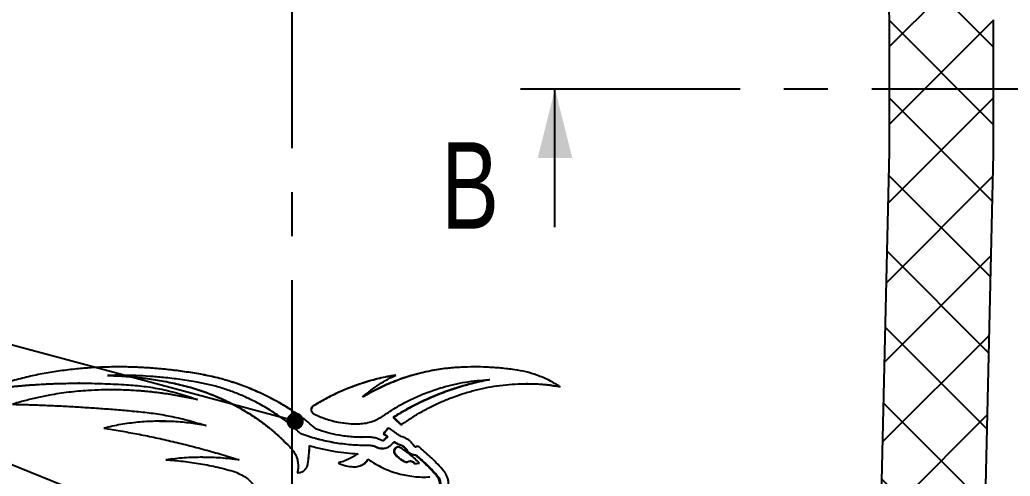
# Model space of a CAD drawing. Header units: millimetres. Extents: x 8 to 871, y 8 to 585.
# Drawn here: x 719 to 776.3, y 300 to 326.3 of the extents above; entities that cross this region are included whole.
import ezdxf

# ---------------------------------------------------------------- set-up
doc = ezdxf.new("R2010")
doc.units = ezdxf.units.MM
doc.linetypes.add('CENTERX2', pattern=[20.32, 12.7, -2.54, 2.54, -2.54])
for name, color, linetype in [('CENTERLINE', 4, 'CENTERX2'), ('HATCH', 3, 'Continuous'), ('TEXT', 2, 'Continuous')]:
    doc.layers.add(name, color=color, linetype=linetype)
doc.layers.add('OUTLINE', color=7, linetype='Continuous', lineweight=25)
doc.styles.add('SLDTEXTSTYLE0', font='TXT', dxfattribs={"width": 0.75})
doc.dimstyles.new('SLDDIMSTYLE19', dxfattribs={"dimtxt": 0.18, "dimasz": 1, "dimexe": 0, "dimexo": 0.0625, "dimgap": 0, "dimtad": 0, "dimtih": 1, "dimtoh": 1, "dimdec": 0, "dimrnd": 1e-09, "dimzin": 0, "dimdsep": 46, "dimtxsty": 'Standard', "dimblk1": 'DOT', "dimblk2": 'DOT', "dimsah": 1, "dimcen": 0.09, "dimadec": 0, "dimazin": 0, "dimtfac": 1, "dimtdec": 0, "dimtofl": 0, "dimtmove": 0, "dimatfit": 3, "dimldrblk": 'DOT', "dimfxl": 0, "dimfrac": 2, "dimtolj": 1, "dimtzin": 0, "dimarcsym": 0})

# ---------------------------------------------------------------- blocks, each defined once
blk = doc.blocks.new('_Dot')
at = {"color": 0, "linetype": 'ByBlock', "lineweight": -2}
blk.add_line((-0.5, 0), (-1, 0), dxfattribs=at)
at = {"color": 0, "linetype": 'ByBlock', "const_width": 0.5}
blk.add_lwpolyline([(-0.25, 0, 1), (0.25, 0, 1)], format="xyb", close=True, dxfattribs=at)

msp = doc.modelspace()

# ---------------------------------------------------------------- hatches: boundary and pattern name
at = {"layer": 'HATCH'}
h = msp.add_hatch(dxfattribs=at)
h.set_pattern_fill('NET', color=256, angle=45, style=0)
edge = h.paths.add_edge_path(flags=0)
edge.add_line((767.50475, 187.3352), (775.33169, 184.48644))
edge.add_line((775.33169, 184.48644), (775.33169, 202.4352))
edge.add_arc((749.3049, 202.4352), 26.02679, 0, 16.096265)
edge.add_line((774.31137, 209.65118), (773.19098, 213.53381))
edge.add_arc((779.41042, 215.32852), 6.47321, 178.672157, 196.096265, ccw=False)
edge.add_line((772.93895, 215.47853), (775.32873, 318.57789))
edge.add_arc((764.3049, 318.83342), 11.02679, 358.672157, 360)
edge.add_line((775.33169, 318.83342), (775.33169, 326.33342))
edge.add_arc((746.6049, 326.33342), 28.72679, 0, 39.813466)
edge.add_arc((773.64318, 348.87164), 6.47321, 187.491797, 219.813466, ccw=False)
edge.add_line((767.22523, 348.02763), (757.96477, 418.44576))
edge.add_arc((760.91259, 418.83342), 2.97321, 7.491797, 187.491797, ccw=False)
edge.add_line((763.86042, 419.22108), (763.9114, 418.83342))
edge.add_line((763.9114, 418.83342), (763.91259, 418.83342))
edge.add_arc((760.91259, 418.83342), 3, 0, 90)
edge.add_line((760.91259, 421.83342), (750.68633, 421.83342))
edge.add_line((750.68633, 421.83342), (750.88417, 421.59106))
edge.add_spline(control_points=[(750.88417, 421.59106), (750.9974, 421.45234), (751.10108, 421.30591), (751.28882, 420.99725), (751.37234, 420.83547), (751.5146, 420.50595), (751.57409, 420.33705), (751.66975, 419.99099), (751.70607, 419.81239), (751.7296, 419.63342)], knot_values=[0, 0, 0, 0, 0.25, 0.25, 0.5, 0.5, 0.75, 0.75, 1, 1, 1, 1], weights=[1, 1, 1, 1, 1, 1, 1, 1, 1, 1], degree=3, periodic=0)
edge.add_spline(control_points=[(751.7296, 419.63342), (752.55881, 413.32812), (753.38801, 407.02282), (754.21721, 400.71752), (756.16013, 385.94345), (758.10304, 371.16939), (760.04594, 356.39532), (760.34604, 354.11336), (760.64614, 351.83139), (760.94623, 349.54942)], knot_values=[0.03779897, 0.03779897, 0.03779897, 0.03779897, 0.05687774, 0.05687774, 0.05687774, 0.10158155, 0.10158155, 0.10158155, 0.1084864, 0.1084864, 0.1084864, 0.1084864], weights=[1, 1, 1, 1, 1, 1, 1, 1, 1, 1], degree=3, periodic=0)
edge.add_spline(control_points=[(760.94623, 349.54943), (761.17462, 347.81273), (761.62519, 346.09163), (762.27704, 344.46578), (762.60839, 343.6393), (762.99314, 342.83231), (763.4266, 342.05451), (763.86006, 341.27671), (764.34401, 340.525), (764.87257, 339.80843)], knot_values=[0, 0, 0, 0, 0.00525496, 0.00525496, 0.00525496, 0.00791067, 0.00791067, 0.00791067, 0.01056638, 0.01056638, 0.01056638, 0.01056638], weights=[1, 1, 1, 1, 1, 1, 1, 1, 1, 1], degree=3, periodic=0)
edge.add_spline(control_points=[(764.87257, 339.80844), (765.58268, 338.84576), (766.21768, 337.82665), (767.33099, 335.67069), (767.7945, 334.56236), (768.54204, 332.28961), (768.82625, 331.12484), (769.11373, 329.33366), (769.18585, 328.73053), (769.28113, 327.53088), (769.30475, 326.93179), (769.30475, 326.33342)], knot_values=[0, 0, 0, 0, 0.25, 0.25, 0.5, 0.5, 0.75, 0.75, 0.875, 0.875, 1, 1, 1, 1], weights=[1, 1, 1, 1, 1, 1, 1, 1, 1, 1, 1, 1], degree=3, periodic=0)
edge.add_line((769.30475, 326.33342), (769.30475, 318.83342))
edge.add_spline(control_points=[(769.30475, 318.83342), (769.30475, 318.81413), (769.30464, 318.79483), (769.30442, 318.77554), (769.30431, 318.76588), (769.30417, 318.75621), (769.304, 318.74655), (769.30383, 318.73688), (769.30363, 318.72722), (769.30341, 318.71755)], knot_values=[0, 0, 0, 0, 0.00005788, 0.00005788, 0.00005788, 0.00008688, 0.00008688, 0.00008688, 0.00011588, 0.00011588, 0.00011588, 0.00011588], weights=[1, 1, 1, 1, 1, 1, 1, 1, 1, 1], degree=3, periodic=0)
edge.add_line((769.30341, 318.71755), (766.90474, 215.2352))
edge.add_spline(control_points=[(766.90474, 215.2352), (766.89891, 214.98375), (766.90255, 214.73157), (766.92913, 214.22574), (766.95222, 213.97136), (767.05006, 213.2157), (767.1531, 212.71952), (767.29409, 212.23094)], knot_values=[0, 0, 0, 0, 0.25, 0.25, 0.5, 0.5, 1, 1, 1, 1], weights=[1, 1, 1, 1, 1, 1, 1, 1], degree=3, periodic=0)
edge.add_line((767.29409, 212.23094), (768.52069, 207.98024))
edge.add_spline(control_points=[(768.52069, 207.98024), (768.65162, 207.52653), (768.76641, 207.0681), (768.96224, 206.15049), (769.04365, 205.69), (769.23916, 204.30359), (769.30475, 203.37273), (769.30475, 202.4352)], knot_values=[0, 0, 0, 0, 0.25, 0.25, 0.5, 0.5, 1, 1, 1, 1], weights=[1, 1, 1, 1, 1, 1, 1, 1], degree=3, periodic=0)
edge.add_line((769.30475, 202.4352), (769.30475, 196.6352))
edge.add_spline(control_points=[(769.30475, 196.6352), (769.30475, 195.04097), (769.15319, 193.46662), (768.70305, 191.13434), (768.51562, 190.36182), (768.17663, 189.21063), (768.05405, 188.82866), (767.79224, 188.07544), (767.65273, 187.70318), (767.50475, 187.3352)], knot_values=[0, 0, 0, 0, 0.5, 0.5, 0.75, 0.75, 0.875, 0.875, 1, 1, 1, 1], weights=[1, 1, 1, 1, 1, 1, 1, 1, 1, 1], degree=3, periodic=0)

# ---------------------------------------------------------------- linework, layer by layer
at = {"layer": 'CENTERLINE'}
for p, q in [((734.7799, 156.34842), (734.7799, 430.8663)), ((747.9697, 322.33801), (806.3587, 322.33801))]:
    msp.add_line(p, q, dxfattribs=at)
at = {"layer": 'CENTERLINE', "linetype": 'Continuous'}
msp.add_line((749.9697, 314.33801), (749.9697, 322.33801), dxfattribs=at)
at = {"layer": 'CENTERLINE'}
msp.add_solid([(749.9697, 322.33801), (748.9697, 318.33801), (750.9697, 318.33801)], dxfattribs=at)
at = {"layer": 'OUTLINE'}
for p, q in [((769.30475, 318.83342), (769.30475, 326.33342)), ((775.33169, 318.83342), (775.33169, 326.33342)), ((769.30341, 318.71755), (769.30475, 318.83342)), ((772.93895, 215.47853), (775.32873, 318.57789)), ((724.69821, 305.78306), (724.09231, 305.77819)), ((724.09231, 305.77819), (724.15442, 305.77819)), ((724.75928, 305.78533), (724.69724, 305.78533)), ((744.59384, 306.2525), (744.53682, 306.2525)), ((745.31807, 306.26904), (744.59384, 306.2525)), ((746.21098, 305.52871), (746.14454, 305.52871)), ((748.38769, 305.29902), (748.30677, 305.29902)), ((728.98267, 305.06053), (729.01638, 305.06053)), ((729.26595, 304.38076), (729.29803, 304.38076)), ((738.86975, 304.53114), (738.84596, 304.53114)), ((740.64577, 303.35933), (740.61163, 303.35933)), ((729.76441, 302.87885), (729.79361, 302.87885)), ((735.28596, 302.39602), (735.28301, 302.39602)), ((740.06819, 302.40638), (740.03739, 302.40638)), ((738.73429, 302.20811), (738.75742, 302.20811)), ((740.0452, 301.98865), (740.01452, 301.98865)), ((740.30666, 302.23764), (740.27446, 302.23764)), ((740.69445, 301.91976), (740.65999, 301.91976)), ((734.69954, 301.57898), (734.77255, 301.48736)), ((739.07202, 301.72998), (739.047, 301.72998)), ((739.13037, 301.73111), (739.10432, 301.73111)), ((741.88969, 301.65388), (741.93207, 301.65388)), ((741.95811, 301.65715), (741.91627, 301.65715)), ((741.95811, 301.65715), (741.93155, 301.65472)), ((742.02984, 301.66457), (741.95811, 301.65715)), ((731.68843, 300.8961), (731.70645, 300.8961)), ((741.63506, 300.82792), (741.59391, 300.82792)), ((735.0718, 300.15594), (735.18451, 300.17108)), ((735.18331, 300.16226), (735.1857, 300.16226)), ((738.35949, 300.49205), (738.38183, 300.49205))]:
    msp.add_line(p, q, dxfattribs=at)
at = {"layer": 'OUTLINE', "flags": 128}
for points in [[(766.90474, 215.23521), (767.20107, 228.01917), (768.66965, 291.37622), (769.30341, 318.71755)], [(734.77966, 302.83838), (734.77966, 302.83838), (734.77966, 302.83838)]]:
    msp.add_lwpolyline(points, dxfattribs=at)
at = {"layer": 'OUTLINE'}
msp.add_arc((764.3049, 318.83342), 11.02679, 358.672157, 0, dxfattribs=at)
for points, knots in [([(769.30475, 326.33342), (769.30215, 326.59447), (769.29695, 327.11658), (769.25484, 327.90007), (769.18748, 328.68293), (769.07345, 329.61999), (768.89128, 330.70644), (768.61479, 331.93425), (768.26762, 333.15665), (767.84787, 334.36906), (767.3553, 335.5669), (766.85157, 336.61752), (766.35972, 337.52751), (765.89687, 338.30666), (765.40427, 339.06986), (765.0498, 339.56224), (764.87257, 339.80844)], [0, 0, 0, 0, 0.05428826, 0.1085763, 0.163125, 0.21767359, 0.30485337, 0.39210032, 0.4792801, 0.56899233, 0.65877753, 0.74848952, 0.81116612, 0.87384262, 0.93692131, 1, 1, 1, 1]), ([(729.37612, 305.86779), (729.0713, 305.91616), (728.46172, 306.0129), (727.5466, 306.12809), (726.63104, 306.20733), (725.73402, 306.25628), (724.85884, 306.2743), (724.00467, 306.26379), (723.1569, 306.22472), (722.27574, 306.15374), (721.36638, 306.04577), (720.43326, 305.89519), (719.51233, 305.70665), (718.6073, 305.4751), (717.71796, 305.20469), (717.14495, 304.99765), (716.85851, 304.89415)], [0, 0, 0, 0, 0.06888447, 0.13775699, 0.20711158, 0.27646578, 0.34211712, 0.40776852, 0.47387634, 0.53998442, 0.615844, 0.69174683, 0.76760669, 0.8450482, 0.92254024, 1, 1, 1, 1]), ([(724.09231, 305.77819), (724.1856, 305.77426), (724.3722, 305.7664), (724.73025, 305.74862), (724.99584, 305.73232), (725.16747, 305.72179)], [0, 0, 0, 0, 0.26133957, 0.52268013, 1, 1, 1, 1]), ([(729.28568, 305.39125), (728.96046, 305.44398), (728.30932, 305.54958), (727.39166, 305.65553), (726.53439, 305.72808), (725.73771, 305.77028), (724.94306, 305.78984), (724.41743, 305.78207), (724.15442, 305.77819)], [0, 0, 0, 0, 0.18877001, 0.37795337, 0.53288125, 0.68804128, 0.84390301, 1, 1, 1, 1]), ([(724.15442, 305.77819), (724.24772, 305.77423), (724.43431, 305.76633), (724.79029, 305.74853), (725.05379, 305.73226), (725.22333, 305.72179)], [0, 0, 0, 0, 0.26286463, 0.52572872, 1, 1, 1, 1]), ([(729.34454, 305.86779), (729.03685, 305.91633), (728.42153, 306.01341), (727.49792, 306.12865), (726.57369, 306.20856), (725.66905, 306.25487), (725.04145, 306.27347), (724.72352, 306.2689), (724.69205, 306.26844)], [0, 0, 0, 0, 0.19718803, 0.39434279, 0.5928779, 0.79141256, 0.97935398, 1, 1, 1, 1]), ([(734.77739, 303.73862), (734.71423, 303.78044), (734.37292, 304.00644), (733.72577, 304.3774), (732.85468, 304.80758), (731.98555, 305.16354), (731.12406, 305.45552), (730.24234, 305.69478), (729.64382, 305.81012), (729.34454, 305.86779)], [0, 0, 0, 0, 0.03855682, 0.20834816, 0.37909316, 0.53287016, 0.68664893, 0.84331167, 1, 1, 1, 1]), ([(736.1878, 302.67056), (736.05966, 302.777), (735.80338, 302.98986), (735.41083, 303.3008), (735.00344, 303.59362), (734.44491, 303.96118), (733.72236, 304.38452), (732.85334, 304.81284), (731.99034, 305.16785), (731.13761, 305.45776), (730.26488, 305.6956), (729.67239, 305.81039), (729.37612, 305.86779)], [0, 0, 0, 0, 0.06550787, 0.13100398, 0.19679203, 0.26258548, 0.39364775, 0.52545727, 0.64298639, 0.76051707, 0.88024845, 1, 1, 1, 1]), ([(740.769, 305.79954), (740.44471, 305.73894), (739.79397, 305.61735), (738.90561, 305.36178), (738.10258, 305.07637), (737.38371, 304.77015), (736.67686, 304.42177), (736.22297, 304.15196), (735.99554, 304.01677)], [0, 0, 0, 0, 0.19446611, 0.39021664, 0.54111468, 0.69261383, 0.84598369, 1, 1, 1, 1]), ([(740.74677, 305.78798), (740.44157, 305.73118), (739.80994, 305.61363), (738.93799, 305.36424), (738.13019, 305.07962), (737.40449, 304.77273), (736.69076, 304.42336), (736.23235, 304.15249), (736.00266, 304.01677)], [0, 0, 0, 0, 0.18416976, 0.38114805, 0.53429069, 0.68804256, 0.84369268, 1, 1, 1, 1]), ([(744.53682, 306.2525), (744.37708, 306.24133), (744.05762, 306.21899), (743.57579, 306.1734), (743.09387, 306.10367), (742.61219, 306.01145), (742.13216, 305.89973), (741.65336, 305.76872), (741.17772, 305.61712), (740.7025, 305.44382), (740.22973, 305.2497), (739.75929, 305.0336), (739.29919, 304.79092), (738.99706, 304.61774), (738.84596, 304.53114)], [0, 0, 0, 0, 0.08170204, 0.16338767, 0.24552006, 0.32765663, 0.41008972, 0.49252063, 0.57555815, 0.65859639, 0.74359765, 0.82859325, 0.91428262, 1, 1, 1, 1]), ([(738.84596, 304.53114), (739.00243, 304.66262), (739.31537, 304.92558), (739.8002, 305.26115), (740.28415, 305.55565), (740.60716, 305.71813), (740.769, 305.79954)], [0, 0, 0, 0, 0.26440833, 0.52881822, 0.76390562, 1, 1, 1, 1]), ([(744.59384, 306.2525), (744.43409, 306.24139), (744.11463, 306.21919), (743.63281, 306.17401), (743.15087, 306.10504), (742.66783, 306.01353), (742.18509, 305.90225), (741.70225, 305.7713), (741.22251, 305.61965), (740.74314, 305.44616), (740.26619, 305.25171), (739.79152, 305.03515), (739.32718, 304.7918), (739.02225, 304.61804), (738.86975, 304.53114)], [0, 0, 0, 0, 0.08127206, 0.16252835, 0.24421859, 0.32591254, 0.40856404, 0.49121348, 0.57446865, 0.65772437, 0.74294307, 0.82815606, 0.91406397, 1, 1, 1, 1]), ([(747.63851, 306.10633), (747.3718, 306.14052), (746.83837, 306.2089), (746.0509, 306.25881), (745.28367, 306.27663), (744.78596, 306.26055), (744.53682, 306.2525)], [0, 0, 0, 0, 0.26323499, 0.52647135, 0.76296779, 1, 1, 1, 1]), ([(750.27043, 305.12146), (750.16451, 305.18823), (749.95234, 305.32199), (749.62012, 305.49773), (749.27845, 305.65526), (748.84032, 305.82561), (748.29697, 305.99274), (747.85864, 306.06836), (747.63851, 306.10633)], [0, 0, 0, 0, 0.13299859, 0.26639648, 0.3993933, 0.53277696, 0.76536605, 1, 1, 1, 1]), ([(716.85851, 304.89415), (717.14123, 304.93708), (717.70666, 305.02293), (718.57742, 305.13002), (719.4648, 305.21231), (720.45153, 305.27976), (721.54031, 305.32276), (722.73684, 305.3325), (723.95431, 305.30907), (724.77989, 305.262), (725.19314, 305.23843)], [0, 0, 0, 0, 0.10911816, 0.21822801, 0.32790436, 0.43757986, 0.57739052, 0.71751533, 0.85859608, 1, 1, 1, 1]), ([(716.93312, 304.92038), (717.1564, 304.95398), (717.66252, 305.03014), (718.47267, 305.12875), (719.35959, 305.21116), (720.3503, 305.27832), (721.36504, 305.32145), (722.08877, 305.32381), (722.41009, 305.32486)], [0, 0, 0, 0, 0.12881578, 0.29200034, 0.45601869, 0.620036, 0.83130479, 1, 1, 1, 1]), ([(722.4846, 305.32781), (722.47184, 305.32781), (722.44633, 305.32781), (722.42086, 305.32781), (722.40813, 305.32781)], [0, 0, 0, 0, 0.4999919, 1, 1, 1, 1]), ([(725.16747, 305.72179), (725.48788, 305.69456), (726.12871, 305.64011), (727.08768, 305.49502), (728.0409, 305.30826), (728.6684, 305.1432), (728.98267, 305.06053)], [0, 0, 0, 0, 0.25184876, 0.50369911, 0.75143789, 1, 1, 1, 1]), ([(725.19314, 305.23843), (725.36262, 305.22777), (725.70156, 305.20645), (726.21213, 305.14957), (726.72347, 305.07432), (727.23822, 304.97818), (727.75459, 304.86145), (728.27235, 304.72287), (728.78797, 304.56492), (729.12791, 304.44218), (729.29803, 304.38076)], [0, 0, 0, 0, 0.12288538, 0.24577076, 0.3694696, 0.49316861, 0.61932246, 0.74569531, 0.87273531, 1, 1, 1, 1]), ([(725.22333, 305.72179), (725.54374, 305.69438), (726.18456, 305.63955), (727.13984, 305.49372), (728.08566, 305.30687), (728.7058, 305.14273), (729.01638, 305.06053)], [0, 0, 0, 0, 0.25327801, 0.50655717, 0.75287063, 1, 1, 1, 1]), ([(735.28301, 302.39602), (735.15872, 302.50712), (734.91017, 302.7293), (734.52721, 303.05285), (734.12612, 303.35551), (733.58944, 303.72147), (732.90392, 304.13091), (732.12298, 304.51714), (731.38531, 304.81842), (730.70005, 305.05393), (729.99865, 305.24572), (729.52337, 305.34273), (729.28568, 305.39125)], [0, 0, 0, 0, 0.07340702, 0.14679489, 0.22063111, 0.29447421, 0.43266959, 0.57181585, 0.67799155, 0.78417119, 0.89206465, 1, 1, 1, 1]), ([(740.0236, 303.43525), (740.16143, 303.527), (740.43707, 303.71046), (740.85771, 303.97482), (741.29179, 304.21632), (741.86485, 304.50035), (742.58493, 304.8063), (743.38434, 305.07401), (744.12151, 305.26406), (744.79138, 305.39631), (745.46742, 305.48624), (745.91881, 305.51455), (746.14454, 305.52871)], [0, 0, 0, 0, 0.07424989, 0.14848105, 0.22316753, 0.29786042, 0.4372554, 0.57760965, 0.68237352, 0.78714071, 0.89355472, 1, 1, 1, 1]), ([(746.14454, 305.52871), (745.83441, 305.46476), (745.21312, 305.33663), (744.2789, 305.06971), (743.3464, 304.74217), (742.41741, 304.34821), (741.65387, 303.97016), (741.05571, 303.62842), (740.75966, 303.44904), (740.61163, 303.35933)], [0, 0, 0, 0, 0.16273178, 0.32600814, 0.49247684, 0.65972202, 0.82941756, 0.91470086, 1, 1, 1, 1]), ([(746.21098, 305.52871), (745.9008, 305.46513), (745.27942, 305.33775), (744.34239, 305.07223), (743.40455, 304.74529), (742.46764, 304.35081), (741.69741, 303.97195), (741.09388, 303.62927), (740.79515, 303.44932), (740.64577, 303.35933)], [0, 0, 0, 0, 0.16191147, 0.32435282, 0.49123393, 0.65889117, 0.829001, 0.91449251, 1, 1, 1, 1]), ([(741.06494, 302.91991), (741.24772, 303.04344), (741.61333, 303.2905), (742.17409, 303.63772), (742.75557, 303.95518), (743.35725, 304.23753), (743.97347, 304.49168), (744.61104, 304.71597), (745.26802, 304.90772), (745.94215, 305.06467), (746.62569, 305.18418), (747.31617, 305.2637), (748.01088, 305.30218), (748.73774, 305.29875), (749.36136, 305.25673), (749.88293, 305.18611), (750.14126, 305.14301), (750.27043, 305.12146)], [0, 0, 0, 0, 0.06529366, 0.13059903, 0.19583128, 0.26270577, 0.32962922, 0.39649943, 0.46737638, 0.53831485, 0.60919211, 0.68239757, 0.75567189, 0.8288817, 0.91421523, 0.95710376, 1, 1, 1, 1]), ([(748.38585, 305.29394), (748.51448, 305.29463), (748.91403, 305.29678), (749.4414, 305.25633), (749.92794, 305.19242), (750.14845, 305.156), (750.23829, 305.14116)], [0, 0, 0, 0, 0.20440523, 0.63487728, 0.85123319, 1, 1, 1, 1]), ([(729.29803, 304.38076), (729.02666, 304.43782), (728.48399, 304.55191), (727.66725, 304.69563), (726.84754, 304.80349), (726.04449, 304.88163), (725.26103, 304.92975), (724.49654, 304.94994), (723.73589, 304.94308), (722.8512, 304.90343), (721.85114, 304.81148), (720.86523, 304.66483), (720.01685, 304.49166), (719.29765, 304.3143), (718.8296, 304.17774), (718.59561, 304.10947)], [0, 0, 0, 0, 0.07342828, 0.14684058, 0.22076238, 0.2946844, 0.36411696, 0.43354943, 0.50346472, 0.57337983, 0.67917263, 0.78496633, 0.85662542, 0.92832279, 1, 1, 1, 1]), ([(729.26595, 304.38076), (728.99189, 304.43804), (728.44382, 304.55257), (727.619, 304.6967), (726.79129, 304.80454), (725.9803, 304.8831), (725.18966, 304.92906), (724.6177, 304.94858), (724.30619, 304.94461), (724.24923, 304.94388)], [0, 0, 0, 0, 0.16350148, 0.32696753, 0.49156914, 0.65617208, 0.81078797, 0.96540401, 1, 1, 1, 1]), ([(728.98267, 305.06053), (729.13966, 305.01017), (729.45361, 304.90946), (729.92317, 304.74735), (730.3864, 304.56305), (730.99394, 304.29167), (731.58773, 303.986), (732.16356, 303.6464), (732.63891, 303.3403), (733.1499, 302.97551), (733.69222, 302.54396), (734.21018, 302.07828), (734.5364, 301.74543), (734.69954, 301.57898)], [0, 0, 0, 0, 0.07365508, 0.14729688, 0.22129415, 0.29529597, 0.44266645, 0.51685156, 0.59103595, 0.69259805, 0.79416179, 0.89706332, 1, 1, 1, 1]), ([(729.01638, 305.06053), (729.17329, 305.0099), (729.48707, 304.90865), (729.95633, 304.74556), (730.41914, 304.56003), (731.02596, 304.28687), (731.6188, 303.97919), (732.19339, 303.63737), (732.66555, 303.33056), (733.17123, 302.96641), (733.70633, 302.53725), (734.21726, 302.07456), (734.53907, 301.7442), (734.70001, 301.57898)], [0, 0, 0, 0, 0.07396562, 0.147917234, 0.222233465, 0.296554661, 0.444546765, 0.519052611, 0.59355776, 0.694501308, 0.795446499, 0.897705822, 1, 1, 1, 1]), ([(718.59561, 304.10947), (718.89066, 304.10284), (719.48105, 304.08958), (720.38316, 304.05837), (721.29666, 304.01821), (722.21135, 303.96955), (723.12584, 303.91246), (724.03997, 303.84739), (724.96272, 303.77357), (725.5846, 303.71764), (725.89554, 303.68968)], [0, 0, 0, 0, 0.1269235, 0.25396438, 0.38088885, 0.50793394, 0.63073195, 0.75352983, 0.87676463, 1, 1, 1, 1]), ([(725.89554, 303.68968), (726.21897, 303.65444), (726.86711, 303.58381), (727.84373, 303.40635), (728.82256, 303.17927), (729.46949, 302.97913), (729.79361, 302.87885)], [0, 0, 0, 0, 0.24749456, 0.49596658, 0.74746802, 1, 1, 1, 1]), ([(735.99554, 304.01677), (735.97041, 303.99733), (735.92007, 303.95841), (735.87569, 303.87372), (735.86276, 303.78361), (735.88191, 303.69881), (735.92734, 303.6257), (735.97726, 303.58228), (736.0103, 303.56415), (736.01744, 303.56023)], [0, 0, 0, 0, 0.16943074, 0.3392353, 0.49904776, 0.65061708, 0.79700588, 0.95613387, 1, 1, 1, 1]), ([(736.00266, 304.01677), (735.97738, 303.99735), (735.92677, 303.95845), (735.88208, 303.8737), (735.86913, 303.78368), (735.88824, 303.69923), (735.93349, 303.62643), (735.9836, 303.58273), (736.01707, 303.5644), (736.02469, 303.56023)], [0, 0, 0, 0, 0.16966596, 0.33974011, 0.49897128, 0.64945725, 0.79483588, 0.95335848, 1, 1, 1, 1]), ([(736.01744, 303.56023), (736.12878, 303.50696), (736.35199, 303.40015), (736.69932, 303.26994), (737.05433, 303.16168), (737.49754, 303.05995), (738.03513, 302.9821), (738.45243, 302.98261), (738.66245, 302.98286)], [0, 0, 0, 0, 0.13504928, 0.27075341, 0.40579874, 0.54147378, 0.76923077, 1, 1, 1, 1]), ([(736.02469, 303.56023), (736.13613, 303.5072), (736.35957, 303.40089), (736.70706, 303.27117), (737.06213, 303.1632), (737.50777, 303.06094), (738.05032, 302.98223), (738.47264, 302.98265), (738.68519, 302.98286)], [0, 0, 0, 0, 0.13431139, 0.26926248, 0.40357002, 0.53849061, 0.76772747, 1, 1, 1, 1]), ([(729.79361, 302.87885), (729.63093, 302.90636), (729.30559, 302.96138), (728.81661, 303.03358), (728.32556, 303.08495), (727.66587, 303.12769), (726.83818, 303.13916), (726.01201, 303.08995), (725.35356, 303.01476), (724.85864, 302.93958), (724.36881, 302.84034), (724.04581, 302.76383), (723.88429, 302.72556)], [0, 0, 0, 0, 0.08154485, 0.16307717, 0.24496594, 0.32685804, 0.4926085, 0.65932114, 0.74422397, 0.82912319, 0.91455163, 1, 1, 1, 1]), ([(729.76441, 302.87885), (729.6017, 302.90619), (729.27632, 302.96088), (728.78729, 303.03296), (728.29633, 303.08366), (727.73327, 303.12325), (727.33602, 303.12321), (727.10203, 303.12318)], [0, 0, 0, 0, 0.18357808, 0.36712919, 0.55146362, 0.73580529, 1, 1, 1, 1]), ([(738.66245, 302.98286), (738.79416, 302.99339), (739.05759, 303.01445), (739.41819, 303.11698), (739.74399, 303.25469), (739.92985, 303.37471), (740.0236, 303.43525)], [0, 0, 0, 0, 0.272104319, 0.544220019, 0.770090652, 1, 1, 1, 1]), ([(740.61163, 303.35933), (740.65049, 303.32171), (740.72821, 303.24647), (740.87937, 303.1), (740.99154, 302.99114), (741.06494, 302.91991)], [0, 0, 0, 0, 0.25686539, 0.51373016, 1, 1, 1, 1]), ([(740.64577, 303.35933), (740.68474, 303.32183), (740.76268, 303.24682), (740.90971, 303.10518), (741.01765, 303.00104), (741.08671, 302.93442)], [0, 0, 0, 0, 0.2648158, 0.52963243, 1, 1, 1, 1]), ([(723.88429, 302.72556), (724.20252, 302.67511), (724.83897, 302.57422), (725.80318, 302.40192), (726.77188, 302.20612), (727.74997, 301.98951), (728.73444, 301.75035), (729.72522, 301.48814), (730.71715, 301.20629), (731.37654, 300.99954), (731.70645, 300.8961)], [0, 0, 0, 0, 0.12344418, 0.24688077, 0.37092536, 0.49496957, 0.62082187, 0.74683642, 0.87333681, 1, 1, 1, 1]), ([(735.28596, 302.39602), (735.16195, 302.50748), (734.99526, 302.65731), (734.8225, 302.80013), (734.77826, 302.8367)], [0, 0, 0, 0, 0.74393697, 1, 1, 1, 1]), ([(739.047, 301.72998), (738.88138, 301.73213), (738.54977, 301.73643), (738.05257, 301.77167), (737.55638, 301.82779), (736.92531, 301.92964), (736.16008, 302.0993), (735.57612, 302.29686), (735.28301, 302.39602)], [0, 0, 0, 0, 0.12989084, 0.26007254, 0.38996318, 0.52014523, 0.75914683, 1, 1, 1, 1]), ([(739.07202, 301.72998), (738.9064, 301.7321), (738.57479, 301.73636), (738.07759, 301.77119), (737.58136, 301.82666), (736.94658, 301.92791), (736.17393, 302.09753), (735.58271, 302.29627), (735.28596, 302.39602)], [0, 0, 0, 0, 0.12916289, 0.25860899, 0.38777202, 0.51721826, 0.75767471, 1, 1, 1, 1]), ([(739.02624, 302.21396), (738.89757, 302.21077), (738.63984, 302.20437), (738.25292, 302.22104), (737.86662, 302.25678), (737.39049, 302.32772), (736.82488, 302.45041), (736.4008, 302.59696), (736.1878, 302.67056)], [0, 0, 0, 0, 0.13388223, 0.26815736, 0.40203941, 0.53631478, 0.76711886, 1, 1, 1, 1]), ([(740.33136, 302.75356), (740.30633, 302.72399), (740.25627, 302.66484), (740.15829, 302.54912), (740.08531, 302.46296), (740.03739, 302.40638)], [0, 0, 0, 0, 0.25555118, 0.51110114, 1, 1, 1, 1]), ([(740.03739, 302.40638), (740.05785, 302.39182), (740.09878, 302.3627), (740.17782, 302.30646), (740.23636, 302.26477), (740.27446, 302.23764)], [0, 0, 0, 0, 0.25884158, 0.51768347, 1, 1, 1, 1]), ([(740.3516, 302.73914), (740.33058, 302.71445), (740.28444, 302.66025), (740.18998, 302.54934), (740.11652, 302.46311), (740.06819, 302.40638)], [0, 0, 0, 0, 0.2226236, 0.48859367, 1, 1, 1, 1]), ([(740.06819, 302.40638), (740.0887, 302.39188), (740.12971, 302.36288), (740.20921, 302.30663), (740.26817, 302.26489), (740.30666, 302.23764)], [0, 0, 0, 0, 0.25782866, 0.51565586, 1, 1, 1, 1]), ([(740.83039, 302.39764), (740.78739, 302.42835), (740.70139, 302.48976), (740.5351, 302.60841), (740.41168, 302.69634), (740.33136, 302.75356)], [0, 0, 0, 0, 0.25881575, 0.51763128, 1, 1, 1, 1]), ([(741.24342, 302.18176), (741.20466, 302.19668), (741.12713, 302.22651), (740.98675, 302.29455), (740.89115, 302.35758), (740.83039, 302.39764)], [0, 0, 0, 0, 0.26712572, 0.53426475, 1, 1, 1, 1]), ([(740.01452, 301.98865), (739.93133, 302.02886), (739.76496, 302.10928), (739.51037, 302.17793), (739.26307, 302.21525), (739.10557, 302.2144), (739.02624, 302.21396)], [0, 0, 0, 0, 0.270226, 0.54043216, 0.76855039, 1, 1, 1, 1]), ([(740.27446, 302.23764), (740.2522, 302.21632), (740.20769, 302.17366), (740.12105, 302.09067), (740.05665, 302.029), (740.01452, 301.98865)], [0, 0, 0, 0, 0.25696672, 0.51393355, 1, 1, 1, 1]), ([(740.30666, 302.23764), (740.28434, 302.21638), (740.2397, 302.17386), (740.15256, 302.09086), (740.08771, 302.02913), (740.0452, 301.98865)], [0, 0, 0, 0, 0.25617792, 0.512353956, 1, 1, 1, 1]), ([(740.65999, 301.91976), (740.64256, 301.90303), (740.60771, 301.86957), (740.53989, 301.80446), (740.48948, 301.75609), (740.4565, 301.72445)], [0, 0, 0, 0, 0.2569931, 0.5139855, 1, 1, 1, 1]), ([(741.06242, 301.7283), (741.0257, 301.74217), (740.95227, 301.7699), (740.81648, 301.83087), (740.72111, 301.88504), (740.65999, 301.91976)], [0, 0, 0, 0, 0.26422036, 0.52844225, 1, 1, 1, 1]), ([(741.09925, 301.7283), (741.0625, 301.74209), (740.98901, 301.76968), (740.85242, 301.83058), (740.75628, 301.88485), (740.69445, 301.91976)], [0, 0, 0, 0, 0.26295557, 0.52591422, 1, 1, 1, 1]), ([(741.81963, 301.69532), (741.78214, 301.75484), (741.71291, 301.86476), (741.57549, 301.99714), (741.42309, 302.10658), (741.30526, 302.15589), (741.24342, 302.18176)], [0, 0, 0, 0, 0.2717317, 0.5018494, 0.73854307, 1, 1, 1, 1]), ([(734.70001, 301.57898), (734.75622, 301.51278), (734.87021, 301.37854), (734.99582, 301.14603), (735.08321, 300.89446), (735.12179, 300.64139), (735.12011, 300.39117), (735.08691, 300.23502), (735.07009, 300.15594)], [0, 0, 0, 0, 0.16952617, 0.34378004, 0.51338903, 0.68836811, 0.84217823, 1, 1, 1, 1]), ([(735.67173, 300.62245), (735.68533, 300.71383), (735.71253, 300.89659), (735.75306, 301.26201), (735.7663, 301.5369), (735.7751, 301.71949)], [0, 0, 0, 0, 0.25136706, 0.50273393, 1, 1, 1, 1]), ([(735.67696, 300.62245), (735.69064, 300.71382), (735.71799, 300.89655), (735.75876, 301.26197), (735.77209, 301.53688), (735.78094, 301.71949)], [0, 0, 0, 0, 0.2513528, 0.50270585, 1, 1, 1, 1]), ([(735.7751, 301.71949), (736.01961, 301.65202), (736.50864, 301.51706), (737.22658, 301.38316), (737.92058, 301.292), (738.36558, 301.26699), (738.58849, 301.25447)], [0, 0, 0, 0, 0.26552979, 0.53106331, 0.76509702, 1, 1, 1, 1]), ([(738.58849, 301.25447), (738.49256, 301.19269), (738.3007, 301.06915), (738.00668, 300.92332), (737.71613, 300.80393), (737.52483, 300.74593), (737.42892, 300.71685)], [0, 0, 0, 0, 0.26659488, 0.53319708, 0.76594384, 1, 1, 1, 1]), ([(739.69136, 301.60197), (739.6363, 301.62504), (739.52616, 301.6712), (739.31063, 301.72475), (739.14883, 301.72796), (739.047, 301.72998)], [0, 0, 0, 0, 0.27039287, 0.5408297, 1, 1, 1, 1]), ([(739.72015, 301.60197), (739.66504, 301.62488), (739.55481, 301.67071), (739.35706, 301.72079), (739.21348, 301.72415), (739.12984, 301.72611)], [0, 0, 0, 0, 0.29449724, 0.58904087, 1, 1, 1, 1]), ([(740.4565, 301.72445), (740.39549, 301.67704), (740.27352, 301.58227), (740.04392, 301.52827), (739.84375, 301.54132), (739.73127, 301.58608), (739.69136, 301.60197)], [0, 0, 0, 0, 0.27909936, 0.55797552, 0.84314891, 1, 1, 1, 1]), ([(740.00846, 301.54542), (739.95134, 301.54605), (739.85149, 301.54714), (739.75951, 301.58554), (739.72015, 301.60197)], [0, 0, 0, 0, 0.57205152, 1, 1, 1, 1]), ([(741.03795, 301.60019), (741.00497, 301.61548), (740.94377, 301.64385), (740.84413, 301.63873), (740.75807, 301.60529), (740.69032, 301.5451), (740.64985, 301.46837), (740.63927, 301.38732), (740.6541, 301.31364), (740.67909, 301.27419), (740.69048, 301.25621)], [0, 0, 0, 0, 0.15827123, 0.29365737, 0.42748333, 0.55846723, 0.68123054, 0.79687201, 0.90740861, 1, 1, 1, 1]), ([(740.93506, 301.63554), (740.91685, 301.63598), (740.86781, 301.63717), (740.79282, 301.60424), (740.7245, 301.54481), (740.68396, 301.46741), (740.67369, 301.38649), (740.68878, 301.3132), (740.71375, 301.27405), (740.72514, 301.25621)], [0, 0, 0, 0, 0.10144344, 0.27319965, 0.44096877, 0.59730807, 0.74369495, 0.88314388, 1, 1, 1, 1]), ([(740.69048, 301.25621), (740.7426, 301.19356), (740.84567, 301.06964), (741.02792, 300.92955), (741.21613, 300.82086), (741.34552, 300.77462), (741.41085, 300.75128)], [0, 0, 0, 0, 0.271587097, 0.537180925, 0.76631791, 1, 1, 1, 1]), ([(740.72514, 301.25621), (740.77742, 301.1937), (740.88108, 301.06975), (741.06438, 300.92983), (741.2458, 300.82499), (741.36745, 300.78151), (741.42467, 300.76105)], [0, 0, 0, 0, 0.278928933, 0.553055583, 0.789730893, 1, 1, 1, 1]), ([(742.1307, 300.70865), (742.04357, 300.7972), (741.86932, 300.97432), (741.51209, 301.28275), (741.22338, 301.47604), (741.03795, 301.60019)], [0, 0, 0, 0, 0.26347727, 0.52695437, 1, 1, 1, 1]), ([(741.37, 301.46911), (741.3498, 301.50072), (741.29512, 301.58628), (741.18647, 301.67594), (741.09523, 301.71446), (741.06242, 301.7283)], [0, 0, 0, 0, 0.27278879, 0.73855129, 1, 1, 1, 1]), ([(741.40863, 301.46911), (741.38835, 301.50066), (741.33333, 301.58627), (741.22406, 301.67591), (741.13231, 301.71442), (741.09925, 301.7283)], [0, 0, 0, 0, 0.271851299, 0.737598304, 1, 1, 1, 1]), ([(741.8134, 301.17386), (741.76738, 301.18307), (741.65487, 301.20559), (741.48987, 301.29964), (741.40995, 301.41262), (741.37, 301.46911)], [0, 0, 0, 0, 0.25712284, 0.62856957, 1, 1, 1, 1]), ([(741.85465, 301.17386), (741.80862, 301.183), (741.69552, 301.20546), (741.52952, 301.29927), (741.44884, 301.41262), (741.40863, 301.46911)], [0, 0, 0, 0, 0.25607222, 0.62922878, 1, 1, 1, 1]), ([(741.91627, 301.65715), (741.90557, 301.65533), (741.88411, 301.65167), (741.8535, 301.66073), (741.83191, 301.67704), (741.82312, 301.69012), (741.81963, 301.69532)], [0, 0, 0, 0, 0.289822407, 0.581359732, 0.833710221, 1, 1, 1, 1]), ([(742.15178, 301.61138), (742.13432, 301.62329), (742.09228, 301.65197), (742.00951, 301.67414), (741.94819, 301.66297), (741.91627, 301.65715)], [0, 0, 0, 0, 0.2541184, 0.61184701, 1, 1, 1, 1]), ([(743.52764, 300.26775), (743.41728, 300.3931), (743.19656, 300.6438), (742.7464, 301.10165), (742.38563, 301.41092), (742.15178, 301.61138)], [0, 0, 0, 0, 0.26024657, 0.52049298, 1, 1, 1, 1]), ([(731.70645, 300.8961), (731.35707, 300.93762), (730.65634, 301.0209), (729.59576, 301.05422), (728.52944, 301.02462), (727.82463, 300.94055), (727.47118, 300.8984)], [0, 0, 0, 0, 0.24642091, 0.49422859, 0.7463703, 1, 1, 1, 1]), ([(727.47118, 300.8984), (727.80379, 300.8751), (728.47045, 300.82842), (729.47583, 300.68193), (730.48411, 300.48225), (731.15045, 300.29674), (731.48437, 300.20378)], [0, 0, 0, 0, 0.24725428, 0.49557627, 0.74722166, 1, 1, 1, 1]), ([(731.68843, 300.8961), (731.33687, 300.93852), (730.63666, 301.02301), (729.93567, 301.03649), (729.58663, 301.04319)], [0, 0, 0, 0, 0.50206555, 1, 1, 1, 1]), ([(735.07009, 300.15594), (735.14085, 300.16033), (735.28248, 300.16913), (735.47105, 300.26977), (735.58824, 300.39901), (735.64929, 300.52136), (735.66425, 300.58876), (735.67173, 300.62245)], [0, 0, 0, 0, 0.25441329, 0.50929385, 0.75068746, 0.87536412, 1, 1, 1, 1]), ([(737.42892, 300.71685), (737.502, 300.68583), (737.64816, 300.62379), (737.93273, 300.53897), (738.14788, 300.512), (738.28426, 300.49491)], [0, 0, 0, 0, 0.2679813, 0.53597296, 1, 1, 1, 1]), ([(738.28426, 300.49491), (738.33923, 300.49342), (738.44916, 300.49043), (738.6123, 300.52046), (738.76797, 300.57666), (738.9101, 300.65833), (739.03338, 300.76295), (739.11257, 300.85733), (739.14945, 300.91614), (739.15815, 300.93001)], [0, 0, 0, 0, 0.16063066, 0.32122641, 0.48215452, 0.64303873, 0.79768547, 0.95228158, 1, 1, 1, 1]), ([(738.30482, 300.49491), (738.36041, 300.49343), (738.47158, 300.49045), (738.63656, 300.52088), (738.79397, 300.5778), (738.9375, 300.66048), (739.06174, 300.7663), (739.13997, 300.86018), (739.17612, 300.91774), (739.18382, 300.93001)], [0, 0, 0, 0, 0.16173879, 0.32344138, 0.48549832, 0.64750781, 0.80275529, 0.9579462, 1, 1, 1, 1]), ([(739.15815, 300.93001), (739.29629, 300.8385), (739.57367, 300.65474), (740.01027, 300.43115), (740.45594, 300.24571), (740.90201, 300.10294), (741.35224, 299.9979), (741.80626, 299.93001), (742.26718, 299.89611), (742.57633, 299.90527), (742.73091, 299.90985)], [0, 0, 0, 0, 0.130141891, 0.261314653, 0.385719061, 0.510990184, 0.631667806, 0.752346648, 0.876172794, 1, 1, 1, 1]), ([(741.41085, 300.75128), (741.43394, 300.77018), (741.48009, 300.80796), (741.56775, 300.83122), (741.65742, 300.8259), (741.73978, 300.79001), (741.796, 300.73765), (741.81727, 300.69767), (741.82475, 300.68362)], [0, 0, 0, 0, 0.18015956, 0.36023882, 0.54219552, 0.72535842, 0.90341749, 1, 1, 1, 1]), ([(741.63459, 300.82472), (741.65566, 300.82461), (741.70703, 300.82435), (741.78167, 300.78868), (741.83776, 300.73686), (741.85888, 300.69716), (741.86608, 300.68362)], [0, 0, 0, 0, 0.21964012, 0.53546176, 0.84157211, 1, 1, 1, 1]), ([(742.00455, 301.09031), (741.98924, 301.10204), (741.95862, 301.12551), (741.89521, 301.15753), (741.84485, 301.16758), (741.8134, 301.17386)], [0, 0, 0, 0, 0.27287142, 0.54583814, 1, 1, 1, 1]), ([(741.82475, 300.68362), (741.85202, 300.68353), (741.90657, 300.68335), (742.00897, 300.68945), (742.08331, 300.70118), (742.1307, 300.70865)], [0, 0, 0, 0, 0.266060519, 0.532124197, 1, 1, 1, 1]), ([(742.04692, 301.09031), (742.03158, 301.102), (742.00089, 301.12538), (741.93714, 301.15746), (741.88644, 301.16754), (741.85465, 301.17386)], [0, 0, 0, 0, 0.271539349, 0.543176471, 1, 1, 1, 1]), ([(743.14144, 299.95737), (743.0497, 300.06164), (742.86622, 300.27018), (742.49363, 300.65507), (742.19718, 300.91888), (742.00455, 301.09031)], [0, 0, 0, 0, 0.25936979, 0.51873937, 1, 1, 1, 1]), ([(743.19051, 299.95737), (743.09847, 300.06136), (742.91441, 300.26935), (742.53965, 300.65434), (742.24125, 300.91837), (742.04692, 301.09031)], [0, 0, 0, 0, 0.25858309, 0.51716644, 1, 1, 1, 1]), ([(731.48437, 300.20378), (731.60423, 300.14626), (731.84354, 300.03141), (732.14739, 299.84953), (732.37838, 299.64642), (732.54167, 299.44212), (732.66579, 299.21231), (732.75535, 298.96138), (732.80568, 298.69391), (732.81368, 298.41185), (732.77325, 298.12801), (732.68544, 297.85162), (732.55116, 297.59593), (732.37706, 297.36515), (732.1674, 297.16397), (731.9209, 296.99018), (731.64154, 296.85318), (731.33097, 296.75745), (731.00344, 296.71969), (730.66643, 296.74822), (730.33709, 296.83851), (730.12089, 296.91597), (730.01267, 296.95475)], [0, 0, 0, 0, 0.065233812, 0.130242173, 0.172709013, 0.215138392, 0.257509161, 0.299899897, 0.345000052, 0.39009304, 0.437370268, 0.484643776, 0.531383197, 0.578143284, 0.625714095, 0.673293713, 0.725595804, 0.777886397, 0.832342533, 0.886795852, 0.943334603, 1, 1, 1, 1]), ([(742.69587, 298.24443), (742.77066, 298.25768), (742.92023, 298.28417), (743.13284, 298.37118), (743.3281, 298.49271), (743.49685, 298.64544), (743.63325, 298.82369), (743.73344, 299.01609), (743.79651, 299.21952), (743.82386, 299.42325), (743.81597, 299.62515), (743.77675, 299.81901), (743.70598, 300.00195), (743.62056, 300.15183), (743.55397, 300.2349), (743.52764, 300.26775)], [0, 0, 0, 0, 0.086160872, 0.172297711, 0.258666453, 0.34500732, 0.426728818, 0.508422814, 0.58507126, 0.661710367, 0.734772651, 0.807838004, 0.880227164, 0.95263645, 1, 1, 1, 1]), ([(743.26269, 299.1937), (743.28653, 299.27127), (743.33423, 299.42643), (743.30545, 299.6722), (743.22774, 299.8489), (743.15992, 299.93413), (743.14144, 299.95737)], [0, 0, 0, 0, 0.29644644, 0.59295852, 0.88905108, 1, 1, 1, 1]), ([(743.31249, 299.1937), (743.33639, 299.27082), (743.38419, 299.42509), (743.35603, 299.66963), (743.27849, 299.84709), (743.20993, 299.93302), (743.19051, 299.95737)], [0, 0, 0, 0, 0.29472183, 0.58952402, 0.88370483, 1, 1, 1, 1])]:
    msp.add_open_spline(points, degree=3, knots=knots, dxfattribs=at)

# ---------------------------------------------------------------- texts
at = {"layer": 'CENTERLINE', "insert": (743.38751, 319.26031), "char_height": 5, "attachment_point": 1, "style": 'SLDTEXTSTYLE0'}
msp.add_mtext('B', dxfattribs=at)

# ---------------------------------------------------------------- leaders
at = {"layer": 'TEXT'}
for points in [[(734.94635, 303.13916), (667.70716, 321.16175)], [(734.42773, 294.19696), (667.70716, 321.16175)], [(734.45839, 289.62909), (667.70716, 321.16175)], [(734.17115, 282.40017), (667.70716, 321.16175)], [(734.20042, 275.71691), (667.70716, 321.16175)], [(757.65695, 265.27745), (667.70716, 321.16175)], [(759.84703, 278.33673), (667.70716, 321.16175)]]:
    msp.add_leader(points, dimstyle='SLDDIMSTYLE19', dxfattribs=at)

doc.saveas('drawing.dxf')
